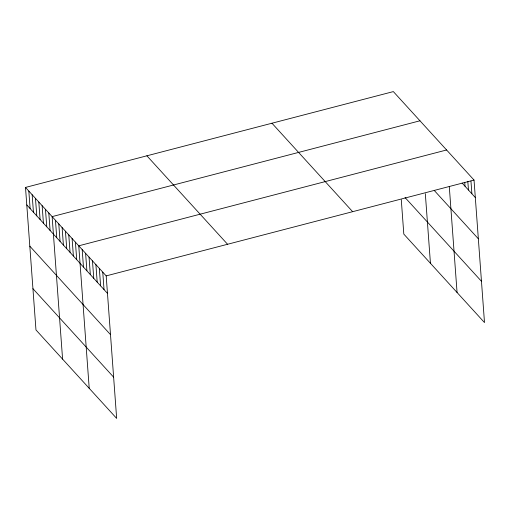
<?xml version="1.0" encoding="UTF-8"?>
<svg xmlns="http://www.w3.org/2000/svg" width="510" height="510" viewBox="0 0 510 510"><rect width="100%" height="100%" fill="white"/><g stroke="black" fill="none" stroke-linecap="round" stroke-linejoin="round"><path stroke-width="0.76" d="M25.5 187.431L106.188 275.891L116.656 418.404L35.968 329.938L25.5 187.431L393.344 91.596L474.032 180.062L484.5 322.569L403.812 234.109L401.287 199.722M419.972 120.787L52.128 216.623L62.59 359.136M446.601 149.978L78.757 245.814L89.218 388.327M106.188 275.891L474.032 180.062M462.092 183.039L475.32 197.542M434.271 190.479L478.348 238.801M405.061 197.536L481.472 281.31M271.957 123.222L352.646 211.682M146.886 155.805L227.575 244.271M26.781 204.912L107.47 293.377M29.816 246.171L110.504 334.636M32.933 288.679L113.622 377.145M470.953 181.069L471.89 193.781M467.817 181.279L468.46 190.02M464.737 182.287L465.031 186.258M449.284 186.564L457.068 292.491M425.327 193.698L430.44 263.3M102.759 272.136L104.04 289.616M99.329 268.375L100.61 285.855M95.899 264.613L97.187 282.094M92.469 260.852L93.757 278.339M89.04 257.097L90.327 274.578M85.61 253.336L86.898 270.816M82.18 249.575L83.468 267.055M75.423 242.167L76.71 259.647M72.095 238.521L73.383 256.001M68.767 234.868L70.055 252.348M65.439 231.221L66.727 248.701M62.112 227.568L63.393 245.049M58.784 223.922L60.065 241.402M55.456 220.269L56.737 237.756M48.801 212.976L50.082 230.456M45.473 209.323L46.754 226.803M42.139 205.677L43.426 223.157M38.811 202.024L40.099 219.51M35.483 198.377L36.771 215.857M32.155 194.731L33.443 212.211M28.828 191.078L30.109 208.558"/></g></svg>
